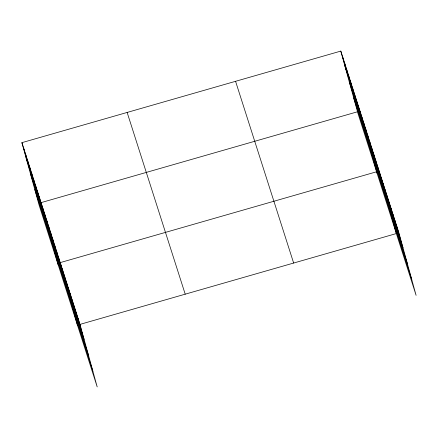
<?xml version="1.0" encoding="UTF-8"?>
<svg xmlns="http://www.w3.org/2000/svg" width="438" height="438" viewBox="0 0 438 438"><rect width="100%" height="100%" fill="white"/><g stroke="black" fill="none" stroke-linecap="round" stroke-linejoin="round"><path stroke-width="0.66" d="M21.9 142.657L79.979 324.388L97.198 386.907L39.119 205.176L21.9 142.657L340.802 51.093L398.881 232.824L416.1 295.343L358.021 113.612L340.802 51.093M357.37 111.81L41.068 202.63L58.287 265.143M358.667 111.438L359.97 111.066L377.189 173.579M377.184 171.597L60.23 262.603L77.449 325.116M79.979 324.388L396.932 233.388M344.936 66.1L403.015 247.831M349.256 81.775L407.335 263.512M353.707 97.931L411.78 279.663M235.567 81.309L293.641 263.041M127.14 112.44L185.214 294.177M26.034 157.664L84.112 339.395M30.353 173.339L88.427 355.076M34.799 189.495L92.878 371.227M396.905 226.649L401.038 241.656M394.928 220.467L399.062 235.474M392.957 214.291L397.091 229.298M390.981 208.11L395.114 223.117M389.01 201.934L393.138 216.936M387.033 195.753L391.167 210.76M385.057 189.572L389.19 204.579M383.086 183.396L387.214 198.403M381.109 177.215L385.243 192.222M379.133 171.039L396.352 233.553M377.217 165.038L381.35 180.045M375.3 159.043L379.434 174.05M373.384 153.043L377.518 168.05M371.468 147.048L375.601 162.055M369.552 141.052L373.685 156.059M367.635 135.052L371.769 150.059M365.719 129.057L369.853 144.064M363.803 123.062L367.936 138.063M361.887 117.061L366.02 132.068M358.054 105.065L362.188 120.072M356.138 99.07L360.271 114.077M354.222 93.075L358.35 108.076M352.3 87.074L356.433 102.081M350.384 81.079L354.517 96.086M348.467 75.079L352.601 90.086M346.551 69.084L350.685 84.091M344.635 63.088L348.768 78.095M342.719 57.088L346.852 72.095M78.002 318.212L82.136 333.219M76.026 312.031L80.159 327.038M74.055 305.855L78.188 320.862M72.078 299.674L76.212 314.681M70.102 293.498L74.236 308.5M68.131 287.317L72.265 302.324M66.154 281.136L70.288 296.143M64.178 274.96L68.312 289.967M62.207 268.779L66.341 283.786M58.314 256.602L62.448 271.609M56.398 250.607L60.532 265.614M54.482 244.612L58.615 259.614M52.565 238.611L56.699 253.618M50.649 232.616L54.783 247.623M48.733 226.616L52.867 241.623M46.817 220.621L50.95 235.628M44.9 214.625L49.034 229.627M42.984 208.625L47.112 223.632M39.146 196.629L43.28 211.636M37.23 190.634L41.364 205.641M35.314 184.639L39.447 199.64M33.398 178.638L37.531 193.645M31.481 172.643L35.615 187.65M29.565 166.648L33.699 181.65M27.649 160.647L31.782 175.654M25.732 154.652L29.866 169.659M23.816 148.652L27.95 163.659"/></g></svg>
